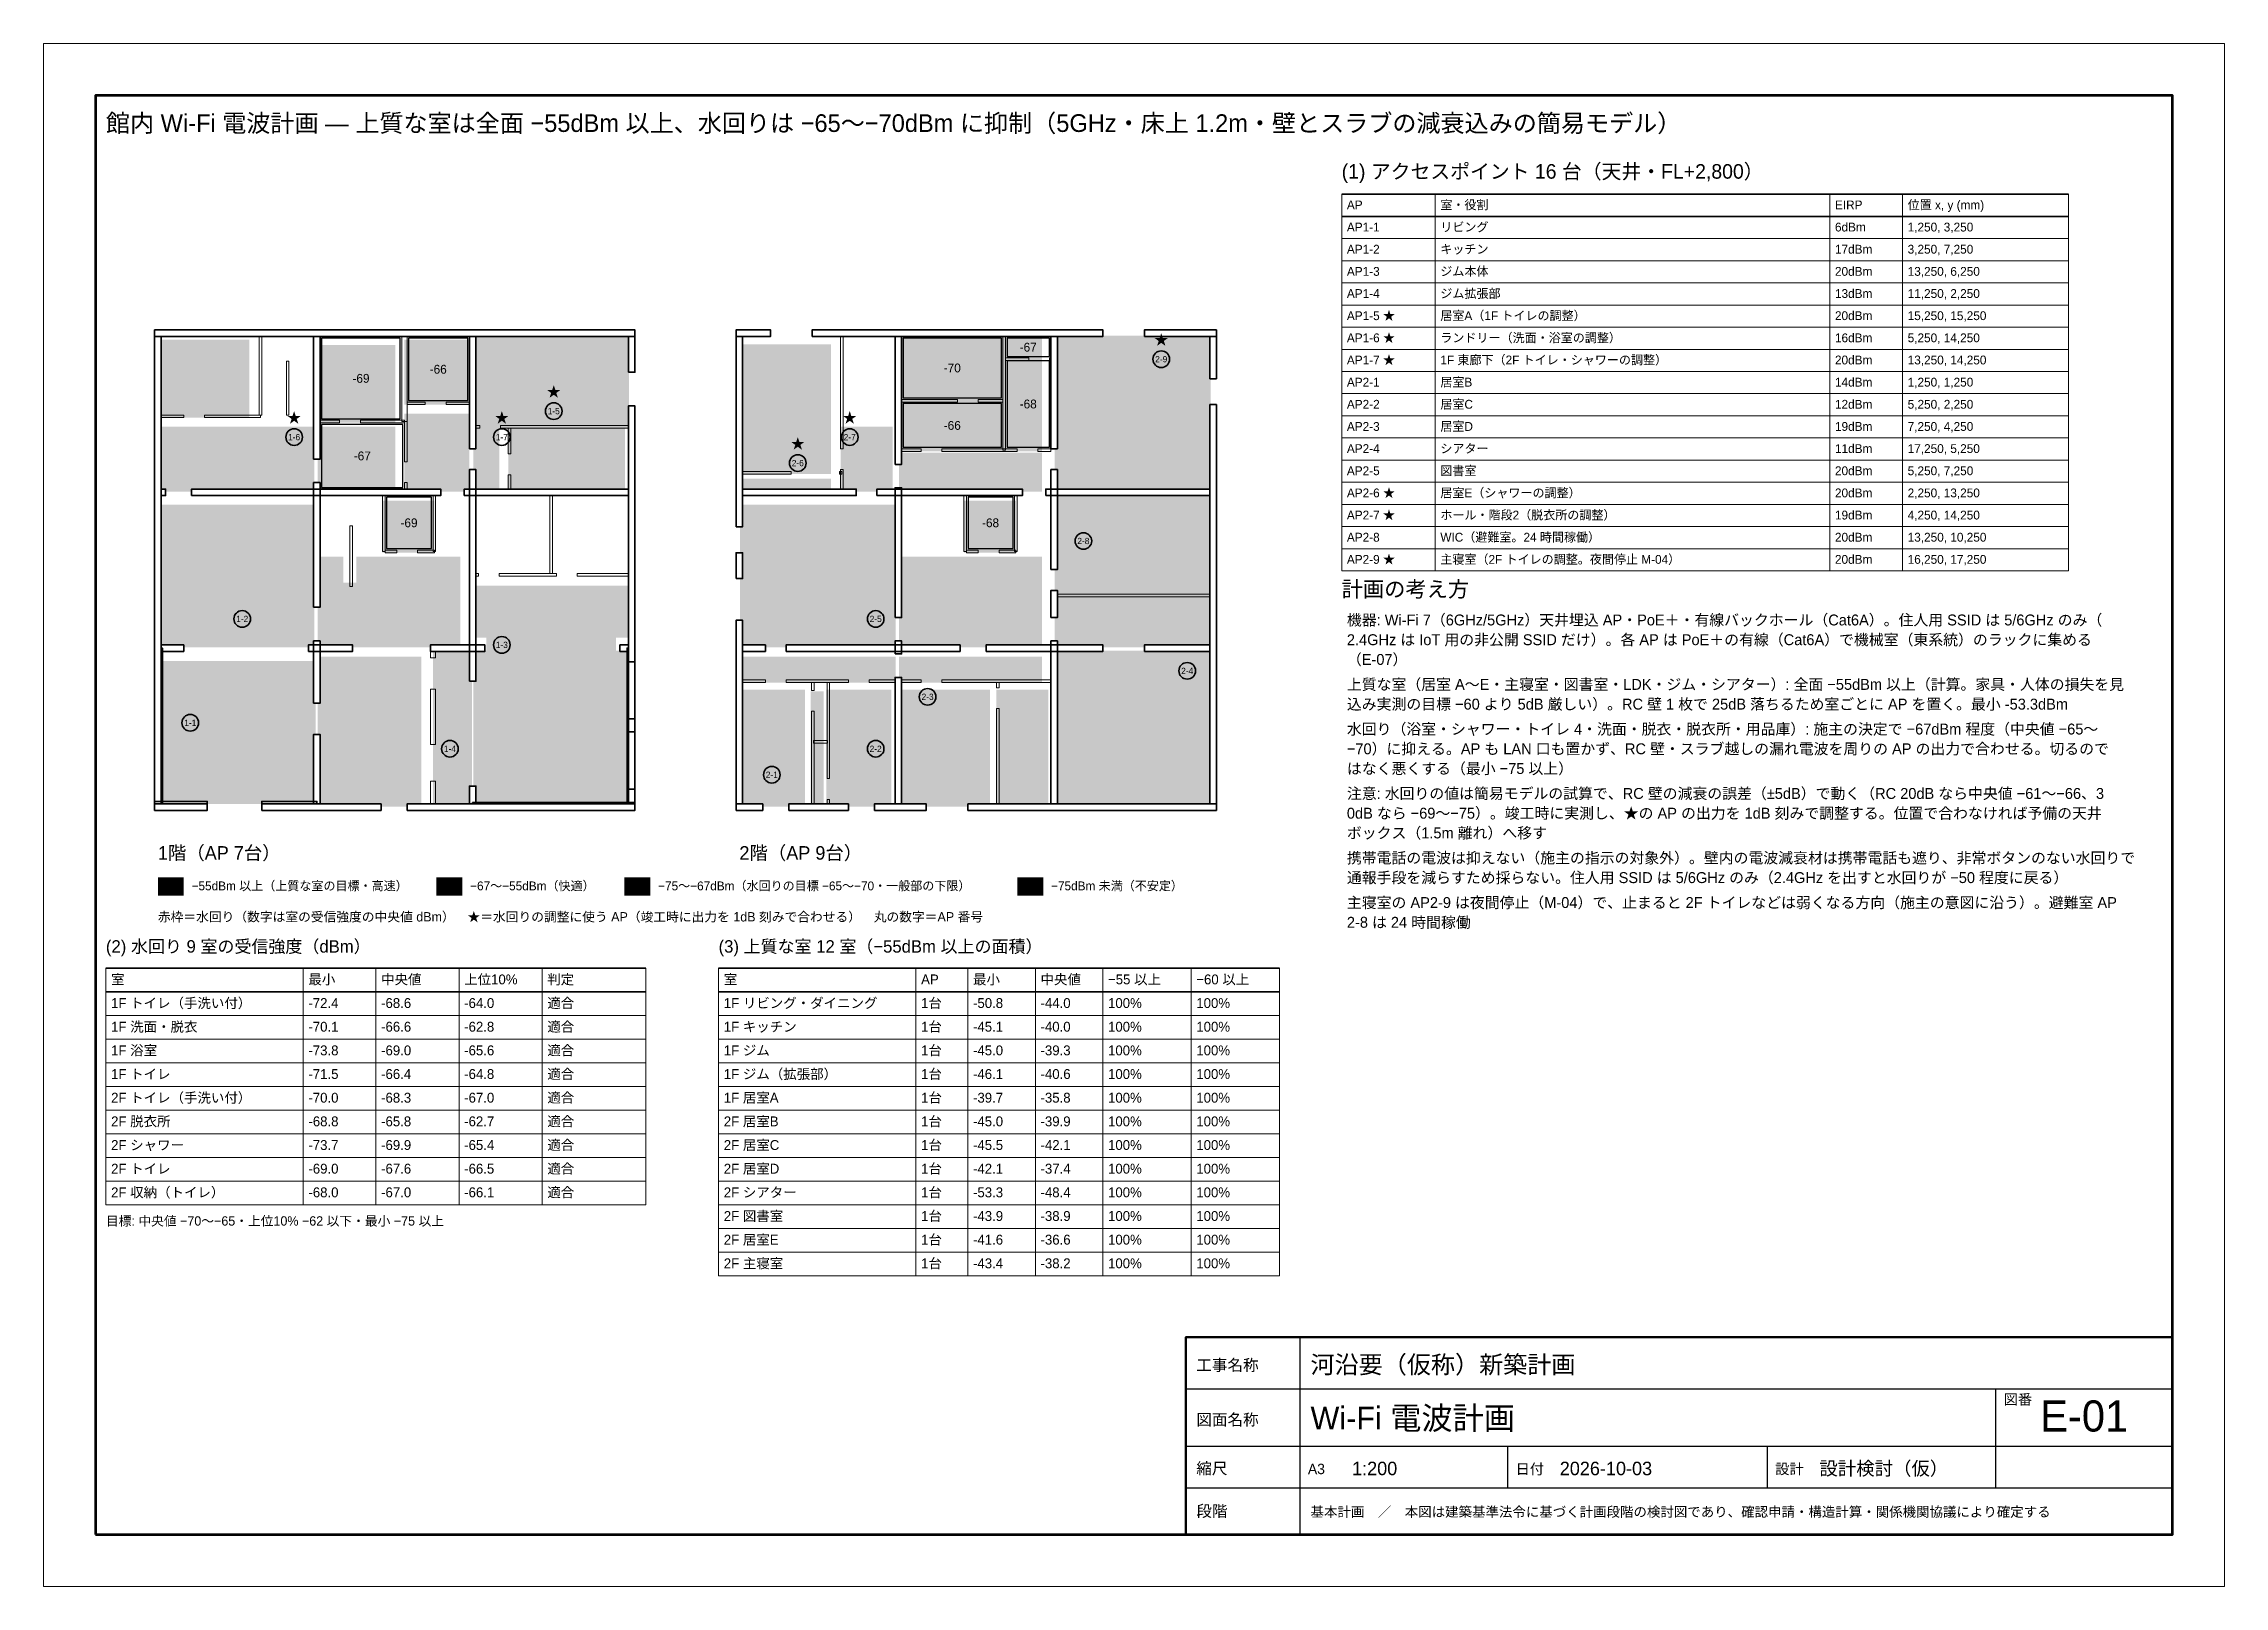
# Model space of a CAD drawing. Header units: millimetres. Extents: x 0 to 84000, y 0 to 59400.
import ezdxf
from ezdxf.enums import TextEntityAlignment as Align

# ---------------------------------------------------------------- set-up
doc = ezdxf.new("R2010")
doc.units = ezdxf.units.MM
doc.header["$LTSCALE"] = 100
for name, color, linetype, lineweight in [('A-ALT', 1, 'Continuous', 35), ('A-CUT', 7, 'Continuous', 50), ('A-CUT-HATCH', 8, 'Continuous', 9), ('A-CUT-LGS', 7, 'Continuous', 35), ('A-TEXT', 7, 'Continuous', 18), ('G-FRAME', 7, 'Continuous', 70), ('G-TABLE', 7, 'Continuous', 18), ('G-TITLE', 7, 'Continuous', 25)]:
    doc.layers.add(name, color=color, linetype=linetype, lineweight=lineweight)
doc.styles.add('JP', font='ipag.ttf')

msp = doc.modelspace()

# ---------------------------------------------------------------- hatches: boundary and pattern name
at = {"layer": 'A-CUT-HATCH'}
h = msp.add_hatch(color=3, dxfattribs=at)
h.dxf.hatch_style = 1
h.paths.add_polyline_path([(4975, 35625), (5475, 35625), (5975, 35625), (6475, 35625), (6975, 35625), (7475, 35625), (7975, 35625), (8475, 35625), (8975, 35625), (9475, 35625), (9975, 35625), (10400, 35625), (10400, 34000), (10475, 34000), (10475, 33625), (10475, 33125), (10475, 32800), (10400, 32800), (10400, 30225), (8400, 30225), (8400, 30125), (7975, 30125), (7475, 30125), (6975, 30125), (6475, 30125), (6300, 30125), (6300, 30225), (4575, 30225), (4575, 35625)])
h.paths.add_polyline_path([(4925, 41650), (5425, 41650), (5925, 41650), (6425, 41650), (6925, 41650), (7425, 41650), (7925, 41650), (8425, 41650), (8925, 41650), (9425, 41650), (9925, 41650), (10400, 41650), (10400, 37700), (10425, 37700), (10425, 37650), (10425, 37150), (10425, 36650), (10425, 36400), (10400, 36400), (10400, 36250), (10200, 36250), (10200, 36150), (9925, 36150), (9425, 36150), (8925, 36150), (8425, 36150), (7925, 36150), (7425, 36150), (6925, 36150), (6425, 36150), (5925, 36150), (5425, 36150), (5400, 36150), (5400, 36250), (4525, 36250), (4525, 41650)])
h.paths.add_polyline_path([(4925, 44650), (5425, 44650), (5925, 44650), (6425, 44650), (6925, 44650), (7425, 44650), (7925, 44650), (8425, 44650), (8925, 44650), (9425, 44650), (9925, 44650), (10400, 44650), (10400, 43400), (10425, 43400), (10425, 43150), (10425, 42650), (10425, 42500), (10400, 42500), (10400, 42250), (5700, 42250), (5700, 42150), (5425, 42150), (4925, 42150), (4700, 42150), (4700, 42250), (4525, 42250), (4525, 44650)])
h.paths.add_polyline_path([(4925, 48000), (5425, 48000), (5925, 48000), (6425, 48000), (6925, 48000), (7425, 48000), (7925, 48000), (7925, 47500), (7925, 47000), (7925, 46500), (7925, 46000), (7925, 45500), (7925, 45000), (7425, 45000), (6925, 45000), (6425, 45000), (5925, 45000), (5425, 45000), (4925, 45000), (4525, 45000), (4525, 48000)])
h.paths.add_polyline_path([(10550, 33300), (10550, 33800), (10550, 34000), (10650, 34000), (10650, 35800), (11050, 35800), (11550, 35800), (12050, 35800), (12550, 35800), (13050, 35800), (13550, 35800), (14050, 35800), (14550, 35800), (14550, 35300), (14550, 34800), (14550, 34300), (14550, 33800), (14550, 33300), (14550, 32800), (14550, 32400), (14550, 32300), (14550, 32025), (14550, 31900), (14550, 31525), (14550, 31025), (14550, 30525), (14550, 30125), (14000, 30125), (14000, 30025), (13550, 30025), (13050, 30025), (13000, 30025), (13000, 30125), (10650, 30125), (10650, 32800), (10550, 32800)])
h.paths.add_polyline_path([(10550, 37650), (11050, 37650), (11550, 37650), (12050, 37650), (12050, 38150), (12550, 38150), (13050, 38150), (13550, 38150), (14050, 38150), (14550, 38150), (15050, 38150), (15550, 38150), (15550, 38650), (16050, 38650), (16050, 38150), (16050, 37650), (16050, 37150), (16050, 36650), (16050, 36250), (14900, 36250), (14900, 36150), (14550, 36150), (14050, 36150), (13550, 36150), (13050, 36150), (12550, 36150), (12050, 36150), (11900, 36150), (11900, 36250), (10650, 36250), (10650, 36400), (10550, 36400), (10550, 36650), (10550, 37150)])
h.paths.add_polyline_path([(13550, 40300), (13550, 39800), (13050, 39800), (13050, 40300)])
h.paths.add_polyline_path([(10550, 42650), (10550, 43150), (11050, 43150), (11050, 42650), (11050, 42250), (10650, 42250), (10650, 42500), (10550, 42500)])
h.paths.add_polyline_path([(15000, 32525), (15000, 33025), (15000, 33525), (15000, 34025), (15000, 34525), (15000, 35025), (15000, 35525), (15000, 36000), (16400, 36000), (16400, 34850), (16500, 34850), (16500, 34525), (16500, 34025), (16500, 33525), (16500, 33025), (16500, 32525), (16500, 32025), (16500, 31525), (16500, 31025), (16500, 30815), (16400, 30815), (16400, 30125), (15000, 30125), (15000, 30525), (15000, 31025), (15000, 31525), (15000, 32025)])
h.paths.add_polyline_path([(14050, 40800), (14050, 40300), (13550, 40300), (13550, 40800)])
h.paths.add_polyline_path([(15400, 43150), (15900, 43150), (15900, 43650), (16400, 43650), (16400, 43150), (16400, 43000), (16400, 42650), (15900, 42650), (15900, 42150), (15400, 42150), (15300, 42150), (15300, 42250), (13900, 42250), (13900, 42650), (14400, 42650), (14900, 42650), (14900, 43150)])
h.paths.add_polyline_path([(16550, 31525), (16550, 32025), (16550, 32525), (16550, 33025), (16550, 33525), (16550, 34025), (16550, 34525), (16550, 34850), (16650, 34850), (16650, 36000), (17000, 36000), (17000, 36025), (17050, 36025), (17050, 36525), (16650, 36525), (16650, 38525), (17050, 38525), (17550, 38525), (18050, 38525), (18550, 38525), (19050, 38525), (19550, 38525), (20050, 38525), (20550, 38525), (21050, 38525), (21550, 38525), (22050, 38525), (22525, 38525), (22525, 36525), (22050, 36525), (22050, 36025), (22200, 36025), (22200, 36000), (22475, 36000), (22475, 35600), (22475, 33400), (22475, 32900), (22475, 30700), (22475, 30175), (16650, 30175), (16650, 30815), (16550, 30815), (16550, 31025)])
h.paths.add_polyline_path([(17050, 48100), (17550, 48100), (18050, 48100), (18550, 48100), (19050, 48100), (19550, 48100), (20050, 48100), (20550, 48100), (21050, 48100), (21550, 48100), (22050, 48100), (22525, 48100), (22525, 46750), (22550, 46750), (22550, 46600), (22550, 46100), (22550, 45600), (22550, 45450), (22525, 45450), (22525, 44600), (22400, 44600), (22400, 44150), (22400, 43650), (22400, 43150), (22400, 42650), (22400, 42250), (17900, 42250), (17900, 42650), (17900, 43150), (17900, 43650), (17900, 44150), (17900, 44600), (17550, 44600), (17550, 44150), (17550, 43650), (17550, 43150), (17550, 42650), (17550, 42250), (16650, 42250), (16650, 43000), (16550, 43000), (16550, 43150), (16550, 43650), (16550, 43800), (16650, 43800), (16650, 48100)])
h = msp.add_hatch(color=4, dxfattribs=at)
h.dxf.hatch_style = 1
h.paths.add_polyline_path([(11550, 39650), (11550, 39150), (11550, 38650), (12050, 38650), (12050, 39150), (12050, 39650), (12550, 39650), (13050, 39650), (13550, 39650), (14050, 39650), (14550, 39650), (15050, 39650), (15550, 39650), (16050, 39650), (16050, 39150), (16050, 38650), (15550, 38650), (15550, 38150), (15050, 38150), (14550, 38150), (14050, 38150), (13550, 38150), (13050, 38150), (12550, 38150), (12050, 38150), (12050, 37650), (11550, 37650), (11050, 37650), (10550, 37650), (10550, 37700), (10650, 37700), (10650, 39650), (11050, 39650)])
h.paths.add_polyline_path([(10550, 43150), (10550, 43400), (10650, 43400), (10650, 44650), (11050, 44650), (11550, 44650), (12050, 44650), (12550, 44650), (12550, 44150), (12550, 43650), (12550, 43150), (12550, 42650), (12050, 42650), (12050, 42250), (11550, 42250), (11550, 42650), (11050, 42650), (11050, 43150)])
h.paths.add_polyline_path([(11050, 47300), (11050, 46800), (11550, 46800), (11550, 46300), (12050, 46300), (12050, 45800), (11550, 45800), (11550, 45300), (11050, 45300), (11050, 44800), (10650, 44800), (10650, 47300)])
h.paths.add_polyline_path([(14050, 40300), (14550, 40300), (14550, 40800), (15050, 40800), (15050, 40300), (15050, 39800), (14550, 39800), (14050, 39800), (13550, 39800), (13550, 40300)])
h.paths.add_polyline_path([(13900, 44150), (13900, 44650), (13900, 45150), (14400, 45150), (14900, 45150), (15400, 45150), (15900, 45150), (16400, 45150), (16400, 44650), (16400, 44150), (16400, 43800), (16400, 43650), (15900, 43650), (15900, 43150), (15400, 43150), (14900, 43150), (14400, 43150), (14400, 42650), (13900, 42650), (13900, 43150), (13900, 43650)])
h.paths.add_polyline_path([(14900, 47000), (14900, 47500), (14900, 48000), (15400, 48000), (15900, 48000), (16400, 48000), (16400, 47500), (16400, 47000), (16400, 46500), (16400, 46000), (16400, 45500), (15900, 45500), (15400, 45500), (14900, 45500), (14900, 46000), (14400, 46000), (14400, 46500), (14900, 46500)])
h.paths.add_polyline_path([(16400, 42650), (16400, 42250), (16200, 42250), (16200, 42150), (15900, 42150), (15900, 42650)])
h = msp.add_hatch(color=2, dxfattribs=at)
h.dxf.hatch_style = 1
h.paths.add_polyline_path([(11050, 42650), (11550, 42650), (11550, 42250), (11050, 42250)])
h.paths.add_polyline_path([(12550, 42650), (12550, 43150), (12550, 43650), (12550, 44150), (12550, 44650), (13050, 44650), (13550, 44650), (13550, 44150), (13550, 43650), (13550, 43150), (13550, 42650), (13550, 42250), (12050, 42250), (12050, 42650)])
h.paths.add_polyline_path([(12050, 44800), (11550, 44800), (11050, 44800), (11050, 45300), (11550, 45300), (11550, 45800), (12050, 45800), (12050, 46300), (11550, 46300), (11550, 46800), (11050, 46800), (11050, 47300), (10650, 47300), (10650, 47800), (11050, 47800), (11550, 47800), (12050, 47800), (12550, 47800), (13050, 47800), (13550, 47800), (13550, 47300), (13550, 46800), (13550, 46300), (13550, 45800), (13550, 45300), (13550, 44800), (13050, 44800), (12550, 44800)])
h.paths.add_polyline_path([(13050, 41300), (13050, 41800), (13550, 41800), (14050, 41800), (14550, 41800), (15050, 41800), (15050, 41300), (15050, 40800), (14550, 40800), (14550, 40300), (14050, 40300), (14050, 40800), (13550, 40800), (13550, 40300), (13050, 40300), (13050, 40800)])
h.paths.add_polyline_path([(14900, 43150), (14900, 42650), (14400, 42650), (14400, 43150)])
h.paths.add_polyline_path([(13900, 47000), (13900, 47500), (13900, 48000), (14400, 48000), (14900, 48000), (14900, 47500), (14900, 47000), (14900, 46500), (14400, 46500), (14400, 46000), (14900, 46000), (14900, 45500), (14400, 45500), (13900, 45500), (13900, 46000), (13900, 46500)])
h = msp.add_hatch(color=3, dxfattribs=at)
h.dxf.hatch_style = 1
h.paths.add_polyline_path([(27325, 34525), (27825, 34525), (28325, 34525), (28825, 34525), (29325, 34525), (29325, 34025), (29325, 33525), (29325, 33025), (29325, 32525), (29325, 32025), (29325, 31525), (29325, 31025), (29325, 30525), (29325, 30125), (28700, 30125), (28700, 30025), (28325, 30025), (27825, 30025), (27700, 30025), (27700, 30125), (26925, 30125), (26925, 34525)])
h.paths.add_polyline_path([(29825, 35800), (30325, 35800), (30825, 35800), (31325, 35800), (31825, 35800), (32325, 35800), (32825, 35800), (32825, 35300), (32825, 35000), (32800, 35000), (32800, 34800), (32325, 34800), (31825, 34800), (31325, 34800), (30825, 34800), (30325, 34800), (29825, 34800), (29325, 34800), (28825, 34800), (28325, 34800), (27825, 34800), (27325, 34800), (26925, 34800), (26925, 35800), (27325, 35800), (27825, 35800), (28325, 35800), (28825, 35800), (29325, 35800)])
h.paths.add_polyline_path([(26825, 38650), (26825, 38800), (26925, 38800), (26925, 39800), (26825, 39800), (26825, 40150), (26825, 40650), (26825, 40800), (26925, 40800), (26925, 41650), (27325, 41650), (27825, 41650), (28325, 41650), (28825, 41650), (29325, 41650), (29825, 41650), (30325, 41650), (30825, 41650), (31325, 41650), (31825, 41650), (32325, 41650), (32800, 41650), (32800, 37300), (32825, 37300), (32825, 37150), (32825, 36650), (32825, 36400), (32800, 36400), (32800, 36250), (28600, 36250), (28600, 36150), (28325, 36150), (27825, 36150), (27800, 36150), (27800, 36250), (26925, 36250), (26925, 37200), (26825, 37200), (26825, 37650), (26825, 38150)])
h.paths.add_polyline_path([(27325, 42650), (27825, 42650), (28325, 42650), (28825, 42650), (29325, 42650), (29825, 42650), (30325, 42650), (30325, 42250), (26925, 42250), (26925, 42650)])
h.paths.add_polyline_path([(27325, 47825), (27825, 47825), (28325, 47825), (28825, 47825), (29325, 47825), (29825, 47825), (30325, 47825), (30325, 47325), (30325, 46825), (30325, 46325), (30325, 45825), (30325, 45325), (30325, 44825), (30325, 44325), (30325, 43825), (30325, 43325), (30325, 42825), (29825, 42825), (29325, 42825), (28825, 42825), (28325, 42825), (27825, 42825), (27325, 42825), (26925, 42825), (26925, 47825)])
h.paths.add_polyline_path([(29550, 31025), (29550, 31525), (29550, 32025), (29550, 32463), (29550, 32525), (29550, 32963), (29550, 33463), (29550, 33963), (29550, 34463), (30050, 34463), (30050, 33963), (30050, 33463), (30050, 32963), (30050, 32525), (30050, 32463), (30050, 32025), (30050, 31525), (30050, 31025), (30050, 30525), (30050, 30125), (29550, 30125), (29550, 30525)])
h.paths.add_polyline_path([(30150, 32525), (30150, 33025), (30150, 33525), (30150, 34025), (30150, 34525), (30650, 34525), (31150, 34525), (31650, 34525), (32150, 34525), (32650, 34525), (32650, 34025), (32650, 33525), (32650, 33025), (32650, 32525), (32650, 32025), (32650, 31525), (32650, 31025), (32650, 30525), (32650, 30125), (32000, 30125), (32000, 30025), (31650, 30025), (31150, 30025), (31000, 30025), (31000, 30125), (30150, 30125), (30150, 30525), (30150, 31025), (30150, 31525), (30150, 32025)])
h.paths.add_polyline_path([(31200, 44650), (31700, 44650), (32200, 44650), (32700, 44650), (32700, 44150), (32700, 43650), (32700, 43150), (32700, 42650), (32700, 42250), (32100, 42250), (32100, 42150), (31700, 42150), (31300, 42150), (31300, 42250), (30700, 42250), (30700, 42650), (30700, 43150), (30700, 43650), (30700, 44150), (30700, 44650)])
h.paths.add_polyline_path([(33450, 34525), (33950, 34525), (34450, 34525), (34950, 34525), (35450, 34525), (35950, 34525), (36450, 34525), (36450, 34025), (36450, 33525), (36450, 33025), (36450, 32525), (36450, 32025), (36450, 31525), (36450, 31025), (36450, 30525), (36450, 30125), (35600, 30125), (35600, 30025), (35450, 30025), (34950, 30025), (34450, 30025), (34000, 30025), (34000, 30125), (33050, 30125), (33050, 34525)])
h.paths.add_polyline_path([(34950, 35800), (35450, 35800), (35950, 35800), (36450, 35800), (36950, 35800), (37450, 35800), (37950, 35800), (38450, 35800), (38450, 35300), (38450, 34800), (37950, 34800), (37450, 34800), (36950, 34800), (36450, 34800), (35950, 34800), (35450, 34800), (34950, 34800), (34450, 34800), (33950, 34800), (33450, 34800), (33050, 34800), (33050, 35000), (32950, 35000), (32950, 35300), (32950, 35800), (33450, 35800), (33950, 35800), (34450, 35800)])
h.paths.add_polyline_path([(34950, 37150), (34950, 37650), (35450, 37650), (35950, 37650), (36450, 37650), (36450, 38150), (36950, 38150), (36950, 38650), (37450, 38650), (37450, 38150), (37950, 38150), (37950, 38650), (38450, 38650), (38450, 38150), (38450, 37650), (38450, 37150), (38450, 36650), (38450, 36250), (36300, 36250), (36300, 36150), (35950, 36150), (35450, 36150), (35300, 36150), (35300, 36250), (33050, 36250), (33050, 36400), (32950, 36400), (32950, 36650), (32950, 37150), (33450, 37150), (33950, 37150), (34450, 37150)])
h.paths.add_polyline_path([(33450, 43150), (33950, 43150), (34450, 43150), (34950, 43150), (35450, 43150), (35950, 43150), (36450, 43150), (36950, 43150), (37450, 43150), (37950, 43150), (38450, 43150), (38450, 42650), (38450, 42150), (37950, 42150), (37700, 42150), (37700, 42250), (33050, 42250), (33050, 42300), (32950, 42300), (32950, 42650), (32950, 43150)])
h.paths.add_polyline_path([(36700, 33025), (36700, 33525), (36700, 34025), (36700, 34525), (37200, 34525), (37700, 34525), (38200, 34525), (38700, 34525), (38700, 34025), (38700, 33525), (38700, 33025), (38700, 32525), (38700, 32025), (38700, 31525), (38700, 31025), (38700, 30525), (38700, 30125), (36700, 30125), (36700, 30525), (36700, 31025), (36700, 31525), (36700, 32025), (36700, 32525)])
h.paths.add_polyline_path([(40950, 36025), (41450, 36025), (41950, 36025), (42400, 36025), (42400, 36000), (44925, 36000), (44925, 30125), (39050, 30125), (39050, 36000), (40800, 36000), (40800, 36025)])
h.paths.add_polyline_path([(38950, 37150), (38950, 37300), (39050, 37300), (39050, 38350), (38950, 38350), (38950, 38600), (38950, 39100), (38950, 39150), (39050, 39150), (39050, 42000), (44925, 42000), (44925, 36250), (42400, 36250), (42400, 36150), (41950, 36150), (41450, 36150), (40950, 36150), (40800, 36150), (40800, 36250), (39050, 36250), (39050, 36400), (38950, 36400), (38950, 36650)])
h.paths.add_polyline_path([(37450, 39150), (37950, 39150), (37950, 38650), (37450, 38650)])
h.paths.add_polyline_path([(38450, 39650), (38450, 39150), (37950, 39150), (37950, 39650)])
h.paths.add_polyline_path([(40950, 48150), (41450, 48150), (41950, 48150), (42400, 48150), (42400, 48125), (44925, 48125), (44925, 46500), (44950, 46500), (44950, 46150), (44950, 45650), (44950, 45500), (44925, 45500), (44925, 42250), (39050, 42250), (39050, 43000), (38950, 43000), (38950, 43150), (38950, 43650), (38950, 43800), (39050, 43800), (39050, 48125), (40800, 48125), (40800, 48150)])
h = msp.add_hatch(color=4, dxfattribs=at)
h.dxf.hatch_style = 1
h.paths.add_polyline_path([(33450, 39650), (33950, 39650), (34450, 39650), (34950, 39650), (35450, 39650), (35950, 39650), (36450, 39650), (36950, 39650), (37450, 39650), (37950, 39650), (37950, 39150), (37450, 39150), (37450, 38650), (36950, 38650), (36950, 38150), (36450, 38150), (36450, 37650), (35950, 37650), (35450, 37650), (34950, 37650), (34950, 37150), (34450, 37150), (33950, 37150), (33450, 37150), (32950, 37150), (32950, 37300), (33050, 37300), (33050, 39650)])
h.paths.add_polyline_path([(32950, 43150), (32950, 43200), (33050, 43200), (33050, 43650), (33450, 43650), (33950, 43650), (33950, 43150), (33450, 43150)])
h.paths.add_polyline_path([(33450, 48100), (33950, 48100), (33950, 47600), (34450, 47600), (34450, 47100), (34450, 46600), (33950, 46600), (33950, 46100), (33450, 46100), (33450, 45700), (33950, 45700), (34450, 45700), (34950, 45700), (35450, 45700), (35450, 45200), (35450, 44700), (35450, 44200), (35450, 43700), (34950, 43700), (34450, 43700), (33950, 43700), (33450, 43700), (33050, 43700), (33050, 48100)])
h.paths.add_polyline_path([(37950, 38150), (37450, 38150), (37450, 38650), (37950, 38650)])
h.paths.add_polyline_path([(38450, 39150), (38450, 38650), (37950, 38650), (37950, 39150)])
h.paths.add_polyline_path([(37450, 40800), (37450, 40300), (37450, 39800), (36950, 39800), (36950, 40300), (36950, 40800), (36950, 41300), (37450, 41300)])
h.paths.add_polyline_path([(37450, 43150), (36950, 43150), (36450, 43150), (36450, 43650), (36950, 43650), (37450, 43650)])
h.paths.add_polyline_path([(37950, 47700), (37950, 48125), (38450, 48125), (38450, 47700), (38450, 47200), (38450, 46700), (38450, 46200), (38450, 45700), (38450, 45200), (37950, 45200), (37950, 45700), (37950, 46200), (37950, 46700), (37950, 47200)])
h = msp.add_hatch(color=2, dxfattribs=at)
h.dxf.hatch_style = 1
h.paths.add_polyline_path([(35450, 41800), (35950, 41800), (36450, 41800), (36950, 41800), (37450, 41800), (37450, 41300), (36950, 41300), (36950, 40800), (36950, 40300), (36950, 39800), (36450, 39800), (35950, 39800), (35450, 39800), (35450, 40300), (35450, 40800), (35450, 41300)])
h.paths.add_polyline_path([(33950, 43650), (34450, 43650), (34950, 43650), (35450, 43650), (35950, 43650), (36450, 43650), (36450, 43150), (35950, 43150), (35450, 43150), (34950, 43150), (34450, 43150), (33950, 43150)])
h.paths.add_polyline_path([(35450, 44700), (35450, 45200), (35450, 45600), (34950, 45600), (34450, 45600), (33950, 45600), (33450, 45600), (33450, 46100), (33950, 46100), (33950, 46600), (34450, 46600), (34450, 47100), (34450, 47600), (33950, 47600), (33950, 48100), (34450, 48100), (34950, 48100), (35450, 48100), (35950, 48100), (36450, 48100), (36950, 48100), (36950, 48125), (37950, 48125), (37950, 47700), (37950, 47200), (37950, 46700), (37950, 46200), (37950, 45700), (37950, 45200), (38450, 45200), (38450, 44700), (38450, 44200), (38450, 43700), (37950, 43700), (37450, 43700), (36950, 43700), (36450, 43700), (35950, 43700), (35450, 43700), (35450, 44200)])
h.paths.add_polyline_path([(38450, 43150), (37950, 43150), (37450, 43150), (37450, 43650), (37950, 43650), (38450, 43650)])
h = msp.add_hatch(color=3, dxfattribs=at)
h.dxf.hatch_style = 1
h.paths.add_polyline_path([(5400, 26600), (5400, 27300), (4400, 27300), (4400, 26600)])
h = msp.add_hatch(color=4, dxfattribs=at)
h.dxf.hatch_style = 1
h.paths.add_polyline_path([(16129, 26600), (16129, 27300), (15129, 27300), (15129, 26600)])
h = msp.add_hatch(color=2, dxfattribs=at)
h.dxf.hatch_style = 1
h.paths.add_polyline_path([(23370, 26600), (23370, 27300), (22370, 27300), (22370, 26600)])
h = msp.add_hatch(color=1, dxfattribs=at)
h.dxf.hatch_style = 1
h.paths.add_polyline_path([(38506, 26600), (38506, 27300), (37506, 27300), (37506, 26600)])

# ---------------------------------------------------------------- linework, layer by layer
at = {"layer": 'A-ALT', "lineweight": 25}
for points in [[(10710, 44960), (13740, 44960), (13740, 48065), (10710, 48065)], [(14060, 45660), (16340, 45660), (16340, 48065), (14060, 48065)], [(33110, 45760), (36890, 45760), (36890, 48065), (33110, 48065)], [(37110, 47360), (38740, 47360), (38740, 48065), (37110, 48065)], [(37110, 43860), (38740, 43860), (38740, 47190), (37110, 47190)], [(33110, 43860), (36890, 43860), (36890, 45540), (33110, 45540)], [(10710, 42310), (13840, 42310), (13840, 44740), (10710, 44740)], [(13210, 39960), (14940, 39960), (14940, 41940), (13210, 41940)], [(35610, 39960), (37340, 39960), (37340, 41940), (35610, 41940)]]:
    msp.add_lwpolyline(points, close=True, dxfattribs=at)
at = {"layer": 'A-CUT', "lineweight": 35}
for points in [[(4275, 48125), (22775, 48125), (22775, 48375), (4275, 48375)], [(4275, 30125), (4525, 30125), (4525, 48125), (4275, 48125)], [(10400, 43400), (10650, 43400), (10650, 48125), (10400, 48125)], [(16400, 43800), (16650, 43800), (16650, 48125), (16400, 48125)], [(22525, 46750), (22775, 46750), (22775, 48125), (22525, 48125)], [(26675, 48125), (28000, 48125), (28000, 48375), (26675, 48375)], [(26675, 40800), (26925, 40800), (26925, 48125), (26675, 48125)], [(29600, 48125), (40800, 48125), (40800, 48375), (29600, 48375)], [(32800, 43200), (33050, 43200), (33050, 48125), (32800, 48125)], [(38800, 43800), (39050, 43800), (39050, 48125), (38800, 48125)], [(42400, 48125), (45175, 48125), (45175, 48375), (42400, 48375)], [(44925, 46500), (45175, 46500), (45175, 48125), (44925, 48125)], [(22525, 35600), (22775, 35600), (22775, 45450), (22525, 45450)], [(44925, 30125), (45175, 30125), (45175, 45500), (44925, 45500)], [(16400, 34850), (16650, 34850), (16650, 43000), (16400, 43000)], [(38800, 39150), (39050, 39150), (39050, 43000), (38800, 43000)], [(4525, 42000), (4700, 42000), (4700, 42250), (4525, 42250)], [(5700, 42000), (15300, 42000), (15300, 42250), (5700, 42250)], [(10400, 37700), (10650, 37700), (10650, 42500), (10400, 42500)], [(16200, 42000), (22525, 42000), (22525, 42250), (16200, 42250)], [(26925, 42000), (31300, 42000), (31300, 42250), (26925, 42250)], [(32100, 42000), (37700, 42000), (37700, 42250), (32100, 42250)], [(32800, 37300), (33050, 37300), (33050, 42300), (32800, 42300)], [(38600, 42000), (44925, 42000), (44925, 42250), (38600, 42250)], [(26675, 38800), (26925, 38800), (26925, 39800), (26675, 39800)], [(38800, 37300), (39050, 37300), (39050, 38350), (38800, 38350)], [(26675, 30125), (26925, 30125), (26925, 37200), (26675, 37200)], [(4525, 36000), (5400, 36000), (5400, 36250), (4525, 36250)], [(4525, 30125), (4575, 30125), (4575, 36125), (4525, 36125)], [(10200, 36000), (11900, 36000), (11900, 36250), (10200, 36250)], [(10400, 34000), (10650, 34000), (10650, 36400), (10400, 36400)], [(14900, 36000), (17000, 36000), (17000, 36250), (14900, 36250)], [(22200, 36000), (22525, 36000), (22525, 36250), (22200, 36250)], [(22475, 35600), (22525, 35600), (22525, 36125), (22475, 36125)], [(26925, 36000), (27800, 36000), (27800, 36250), (26925, 36250)], [(28600, 36000), (35300, 36000), (35300, 36250), (28600, 36250)], [(32800, 35900), (33050, 35900), (33050, 36400), (32800, 36400)], [(36300, 36000), (40800, 36000), (40800, 36250), (36300, 36250)], [(38800, 30125), (39050, 30125), (39050, 36400), (38800, 36400)], [(42400, 36000), (44925, 36000), (44925, 36250), (42400, 36250)], [(22475, 33400), (22525, 33400), (22525, 35600), (22475, 35600)], [(22525, 33400), (22775, 33400), (22775, 35600), (22525, 35600)], [(32800, 30125), (33050, 30125), (33050, 35000), (32800, 35000)], [(10400, 30125), (10650, 30125), (10650, 32800), (10400, 32800)], [(22475, 32900), (22525, 32900), (22525, 33400), (22475, 33400)], [(22475, 30700), (22525, 30700), (22525, 32900), (22475, 32900)], [(22525, 32900), (22775, 32900), (22775, 33400), (22525, 33400)], [(22525, 30700), (22775, 30700), (22775, 32900), (22525, 32900)], [(16400, 30125), (16650, 30125), (16650, 30815), (16400, 30815)], [(22475, 30125), (22525, 30125), (22525, 30700), (22475, 30700)], [(22525, 30125), (22775, 30125), (22775, 30700), (22525, 30700)], [(4275, 30125), (6300, 30125), (6300, 30225), (4275, 30225)], [(4275, 29875), (6300, 29875), (6300, 30125), (4275, 30125)], [(8400, 30125), (10525, 30125), (10525, 30225), (8400, 30225)], [(8400, 29875), (13000, 29875), (13000, 30125), (8400, 30125)], [(14000, 29875), (22775, 29875), (22775, 30125), (14000, 30125)], [(16525, 30125), (22775, 30125), (22775, 30175), (16525, 30175)], [(26675, 29875), (27700, 29875), (27700, 30125), (26675, 30125)], [(28700, 29875), (31000, 29875), (31000, 30125), (28700, 30125)], [(32000, 29875), (34000, 29875), (34000, 30125), (32000, 30125)], [(35600, 29875), (45175, 29875), (45175, 30125), (35600, 30125)]]:
    msp.add_lwpolyline(points, close=True, dxfattribs=at)
for centre in [(43050, 47250), (19650, 45250), (9650, 44250), (17650, 44250), (31050, 44250), (29050, 43250), (40050, 40250), (7650, 37250), (32050, 37250), (17650, 36250), (44050, 35250), (34050, 34250), (5650, 33250), (15650, 32250), (32050, 32250), (28050, 31250)]:
    msp.add_circle(centre, 320, dxfattribs=at)
at = {"layer": 'A-CUT-LGS', "lineweight": 18}
for points in [[(8300, 45100), (8400, 45100), (8400, 48125), (8300, 48125)], [(13800, 44850), (14000, 44850), (14000, 48125), (13800, 48125)], [(30700, 43800), (30800, 43800), (30800, 48125), (30700, 48125)], [(36950, 43750), (37050, 43750), (37050, 48125), (36950, 48125)], [(9350, 45100), (9450, 45100), (9450, 47170), (9350, 47170)], [(37050, 47200), (37950, 47200), (37950, 47300), (37050, 47300)], [(38750, 47200), (38800, 47200), (38800, 47300), (38750, 47300)], [(14000, 45500), (14700, 45500), (14700, 45600), (14000, 45600)], [(15500, 45500), (16400, 45500), (16400, 45600), (15500, 45600)], [(33050, 45600), (35200, 45600), (35200, 45700), (33050, 45700)], [(36000, 45600), (36950, 45600), (36950, 45700), (36000, 45700)], [(4525, 45000), (5400, 45000), (5400, 45100), (4525, 45100)], [(6200, 45000), (8350, 45000), (8350, 45100), (6200, 45100)], [(10650, 44800), (11400, 44800), (11400, 44900), (10650, 44900)], [(12200, 44800), (13900, 44800), (13900, 44900), (12200, 44900)], [(13900, 43300), (14000, 43300), (14000, 44850), (13900, 44850)], [(16650, 44600), (16800, 44600), (16800, 44700), (16650, 44700)], [(17600, 44600), (22525, 44600), (22525, 44700), (17600, 44700)], [(17900, 43600), (18000, 43600), (18000, 44600), (17900, 44600)], [(33050, 43700), (33800, 43700), (33800, 43800), (33050, 43800)], [(34600, 43700), (37500, 43700), (37500, 43800), (34600, 43800)], [(38300, 43700), (38800, 43700), (38800, 43800), (38300, 43800)], [(26925, 42825), (28800, 42825), (28800, 42925), (26925, 42925)], [(30650, 42825), (30750, 42825), (30750, 42925), (30650, 42925)], [(30700, 42250), (30800, 42250), (30800, 43000), (30700, 43000)], [(13050, 39850), (13150, 39850), (13150, 42000), (13050, 42000)], [(13900, 42250), (14000, 42250), (14000, 42500), (13900, 42500)], [(15000, 39850), (15100, 39850), (15100, 42000), (15000, 42000)], [(17900, 42250), (18000, 42250), (18000, 42800), (17900, 42800)], [(19500, 39000), (19600, 39000), (19600, 42000), (19500, 42000)], [(35450, 39850), (35550, 39850), (35550, 42000), (35450, 42000)], [(37400, 39850), (37500, 39850), (37500, 42000), (37400, 42000)], [(11800, 38500), (11900, 38500), (11900, 40840), (11800, 40840)], [(13150, 39800), (13600, 39800), (13600, 39900), (13150, 39900)], [(14400, 39800), (15050, 39800), (15050, 39900), (14400, 39900)], [(35550, 39800), (36000, 39800), (36000, 39900), (35550, 39900)], [(36800, 39800), (37450, 39800), (37450, 39900), (36800, 39900)], [(16650, 38900), (16750, 38900), (16750, 39000), (16650, 39000)], [(17550, 38900), (19750, 38900), (19750, 39000), (17550, 39000)], [(20550, 38900), (22525, 38900), (22525, 39000), (20550, 39000)], [(39050, 38100), (44925, 38100), (44925, 38200), (39050, 38200)], [(14900, 35750), (15100, 35750), (15100, 36000), (14900, 36000)], [(14900, 32415), (15100, 32415), (15100, 34550), (14900, 34550)], [(26925, 34800), (27800, 34800), (27800, 34900), (26925, 34900)], [(28600, 34800), (31000, 34800), (31000, 34900), (28600, 34900)], [(29575, 34500), (29675, 34500), (29675, 34800), (29575, 34800)], [(30175, 31100), (30275, 31100), (30275, 34800), (30175, 34800)], [(31800, 34800), (32800, 34800), (32800, 34900), (31800, 34900)], [(33050, 34800), (33800, 34800), (33800, 34900), (33050, 34900)], [(34600, 34800), (38800, 34800), (38800, 34900), (34600, 34900)], [(36700, 34600), (36800, 34600), (36800, 34800), (36700, 34800)], [(29575, 30125), (29675, 30125), (29675, 33700), (29575, 33700)], [(36700, 30125), (36800, 30125), (36800, 33800), (36700, 33800)], [(29650, 32463), (30200, 32463), (30200, 32563), (29650, 32563)], [(14900, 30125), (15100, 30125), (15100, 31000), (14900, 31000)], [(30175, 30125), (30275, 30125), (30275, 30300), (30175, 30300)]]:
    msp.add_lwpolyline(points, close=True, dxfattribs=at)
at = {"layer": 'G-FRAME', "lineweight": 0}
msp.add_lwpolyline([(0, 0), (84000, 0), (84000, 59400), (0, 59400)], close=True, dxfattribs=at)
at = {"layer": 'G-FRAME'}
msp.add_lwpolyline([(2000, 2000), (82000, 2000), (82000, 57400), (2000, 57400)], close=True, dxfattribs=at)
at = {"layer": 'G-TABLE', "lineweight": 35}
for points in [[(50000, 53600), (78000, 53600)], [(50000, 52747), (78000, 52747)], [(2400, 23800), (23200, 23800)], [(26000, 23800), (47600, 23800)], [(2400, 22889), (23200, 22889)], [(26000, 22889), (47600, 22889)]]:
    msp.add_lwpolyline(points, dxfattribs=at)
at = {"layer": 'G-TABLE'}
for points in [[(50000, 53600), (50000, 39099)], [(53600, 53600), (53600, 39099)], [(68800, 53600), (68800, 39099)], [(71600, 53600), (71600, 39099)], [(78000, 53600), (78000, 39099)], [(2400, 23800), (2400, 14690)], [(10000, 23800), (10000, 14690)], [(12800, 23800), (12800, 14690)], [(16000, 23800), (16000, 14690)], [(19200, 23800), (19200, 14690)], [(23200, 23800), (23200, 14690)], [(26000, 23800), (26000, 11957)], [(33600, 23800), (33600, 11957)], [(35600, 23800), (35600, 11957)], [(38200, 23800), (38200, 11957)], [(40800, 23800), (40800, 11957)], [(44200, 23800), (44200, 11957)], [(47600, 23800), (47600, 11957)]]:
    msp.add_lwpolyline(points, dxfattribs=at)
at = {"layer": 'G-TABLE', "lineweight": 18}
for points in [[(50000, 51894), (78000, 51894)], [(50000, 51041), (78000, 51041)], [(50000, 50188), (78000, 50188)], [(50000, 49335), (78000, 49335)], [(50000, 48482), (78000, 48482)], [(50000, 47629), (78000, 47629)], [(50000, 46776), (78000, 46776)], [(50000, 45923), (78000, 45923)], [(50000, 45070), (78000, 45070)], [(50000, 44217), (78000, 44217)], [(50000, 43364), (78000, 43364)], [(50000, 42511), (78000, 42511)], [(50000, 41658), (78000, 41658)], [(50000, 40805), (78000, 40805)], [(50000, 39952), (78000, 39952)], [(50000, 39099), (78000, 39099)], [(2400, 21978), (23200, 21978)], [(26000, 21978), (47600, 21978)], [(2400, 21067), (23200, 21067)], [(26000, 21067), (47600, 21067)], [(2400, 20156), (23200, 20156)], [(26000, 20156), (47600, 20156)], [(2400, 19245), (23200, 19245)], [(26000, 19245), (47600, 19245)], [(2400, 18334), (23200, 18334)], [(26000, 18334), (47600, 18334)], [(2400, 17423), (23200, 17423)], [(26000, 17423), (47600, 17423)], [(2400, 16512), (23200, 16512)], [(26000, 16512), (47600, 16512)], [(2400, 15601), (23200, 15601)], [(26000, 15601), (47600, 15601)], [(2400, 14690), (23200, 14690)], [(26000, 14690), (47600, 14690)], [(26000, 13779), (47600, 13779)], [(26000, 12868), (47600, 12868)], [(26000, 11957), (47600, 11957)]]:
    msp.add_lwpolyline(points, dxfattribs=at)
at = {"layer": 'G-TITLE'}
for p, q in [((48400, 2000), (48400, 9600)), ((44000, 7600), (82000, 7600)), ((75200, 3800), (75200, 7600)), ((44000, 5400), (82000, 5400)), ((48400, 3800), (48400, 5400)), ((56400, 3800), (56400, 5400)), ((66400, 3800), (66400, 5400)), ((44000, 3800), (82000, 3800))]:
    msp.add_line(p, q, dxfattribs=at)
at = {"layer": 'G-TITLE', "lineweight": 50}
msp.add_lwpolyline([(44000, 2000), (82000, 2000), (82000, 9600), (44000, 9600)], close=True, dxfattribs=at)

# ---------------------------------------------------------------- texts
at = {"layer": 'A-TEXT', "style": 'JP'}
for s, height, p in [('館内 Wi-Fi 電波計画 — 上質な室は全面 −55dBm 以上、水回りは −65〜−70dBm に抑制（5GHz・床上 1.2m・壁とスラブの減衰込みの簡易モデル）', 680, (2400, 56000)), ('(1) アクセスポイント 16 台（天井・FL+2,800）', 560, (50000, 54200)), ('AP', 340, (50200, 53020)), ('室・役割', 340, (53800, 53020)), ('EIRP', 340, (69000, 53020)), ('位置 x, y (mm)', 340, (71800, 53020)), ('AP1-1', 340, (50200, 52167)), ('リビング', 340, (53800, 52167)), ('6dBm', 340, (69000, 52167)), ('1,250, 3,250', 340, (71800, 52167)), ('AP1-2', 340, (50200, 51314)), ('キッチン', 340, (53800, 51314)), ('17dBm', 340, (69000, 51314)), ('3,250, 7,250', 340, (71800, 51314)), ('AP1-3', 340, (50200, 50461)), ('ジム本体', 340, (53800, 50461)), ('20dBm', 340, (69000, 50461)), ('13,250, 6,250', 340, (71800, 50461)), ('AP1-4', 340, (50200, 49608)), ('ジム拡張部', 340, (53800, 49608)), ('13dBm', 340, (69000, 49608)), ('11,250, 2,250', 340, (71800, 49608)), ('AP1-5 ★', 340, (50200, 48755)), ('居室A（1F トイレの調整）', 340, (53800, 48755)), ('20dBm', 340, (69000, 48755)), ('15,250, 15,250', 340, (71800, 48755)), ('AP1-6 ★', 340, (50200, 47902)), ('ランドリー（洗面・浴室の調整）', 340, (53800, 47902)), ('16dBm', 340, (69000, 47902)), ('5,250, 14,250', 340, (71800, 47902)), ('AP1-7 ★', 340, (50200, 47049)), ('1F 東廊下（2F トイレ・シャワーの調整）', 340, (53800, 47049)), ('20dBm', 340, (69000, 47049)), ('13,250, 14,250', 340, (71800, 47049)), ('AP2-1', 340, (50200, 46196)), ('居室B', 340, (53800, 46196)), ('14dBm', 340, (69000, 46196)), ('1,250, 1,250', 340, (71800, 46196)), ('AP2-2', 340, (50200, 45343)), ('居室C', 340, (53800, 45343)), ('12dBm', 340, (69000, 45343)), ('5,250, 2,250', 340, (71800, 45343)), ('AP2-3', 340, (50200, 44490)), ('居室D', 340, (53800, 44490)), ('19dBm', 340, (69000, 44490)), ('7,250, 4,250', 340, (71800, 44490)), ('AP2-4', 340, (50200, 43637)), ('シアター', 340, (53800, 43637)), ('11dBm', 340, (69000, 43637)), ('17,250, 5,250', 340, (71800, 43637)), ('AP2-5', 340, (50200, 42784)), ('図書室', 340, (53800, 42784)), ('20dBm', 340, (69000, 42784)), ('5,250, 7,250', 340, (71800, 42784)), ('AP2-6 ★', 340, (50200, 41931)), ('居室E（シャワーの調整）', 340, (53800, 41931)), ('20dBm', 340, (69000, 41931)), ('2,250, 13,250', 340, (71800, 41931)), ('AP2-7 ★', 340, (50200, 41078)), ('ホール・階段2（脱衣所の調整）', 340, (53800, 41078)), ('19dBm', 340, (69000, 41078)), ('4,250, 14,250', 340, (71800, 41078)), ('AP2-8', 340, (50200, 40225)), ('WIC（避難室。24 時間稼働）', 340, (53800, 40225)), ('20dBm', 340, (69000, 40225)), ('13,250, 10,250', 340, (71800, 40225)), ('AP2-9 ★', 340, (50200, 39372)), ('主寝室（2F トイレの調整。夜間停止 M-04）', 340, (53800, 39372)), ('20dBm', 340, (69000, 39372)), ('16,250, 17,250', 340, (71800, 39372)), ('計画の考え方', 600, (50000, 38099)), ('機器: Wi-Fi 7（6GHz/5GHz）天井埋込 AP・PoE＋・有線バックホール（Cat6A）。住人用 SSID は 5/6GHz のみ（', 420, (50200, 36999)), ('2.4GHz は IoT 用の非公開 SSID だけ）。各 AP は PoE＋の有線（Cat6A）で機械室（東系統）のラックに集める', 420, (50200, 36239)), ('（E-07）', 420, (50200, 35479)), ('上質な室（居室 A〜E・主寝室・図書室・LDK・ジム・シアター）: 全面 −55dBm 以上（計算。家具・人体の損失を見', 420, (50200, 34519)), ('込み実測の目標 −60 より 5dB 厳しい）。RC 壁 1 枚で 25dB 落ちるため室ごとに AP を置く。最小 -53.3dBm', 420, (50200, 33759)), ('水回り（浴室・シャワー・トイレ 4・洗面・脱衣・脱衣所・用品庫）: 施主の決定で −67dBm 程度（中央値 −65〜', 420, (50200, 32799)), ('−70）に抑える。AP も LAN 口も置かず、RC 壁・スラブ越しの漏れ電波を周りの AP の出力で合わせる。切るので', 420, (50200, 32039)), ('はなく悪くする（最小 −75 以上）', 420, (50200, 31279)), ('注意: 水回りの値は簡易モデルの試算で、RC 壁の減衰の誤差（±5dB）で動く（RC 20dB なら中央値 −61〜−66、3', 420, (50200, 30319)), ('0dB なら −69〜−75）。竣工時に実測し、★の AP の出力を 1dB 刻みで調整する。位置で合わなければ予備の天井', 420, (50200, 29559)), ('ボックス（1.5m 離れ）へ移す', 420, (50200, 28799)), ('携帯電話の電波は抑えない（施主の指示の対象外）。壁内の電波減衰材は携帯電話も遮り、非常ボタンのない水回りで', 420, (50200, 27839)), ('−55dBm 以上（上質な室の目標・高速）', 340, (5700, 26800)), ('−67〜−55dBm（快適）', 340, (16429, 26800)), ('−75〜−67dBm（水回りの目標 −65〜−70・一般部の下限）', 340, (23670, 26800)), ('−75dBm 未満（不安定）', 340, (38806, 26800)), ('通報手段を減らすため採らない。住人用 SSID は 5/6GHz のみ（2.4GHz を出すと水回りが −50 程度に戻る）', 420, (50200, 27079)), ('主寝室の AP2-9 は夜間停止（M-04）で、止まると 2F トイレなどは弱くなる方向（施主の意図に沿う）。避難室 AP', 420, (50200, 26119)), ('赤枠＝水回り（数字は室の受信強度の中央値 dBm）\u3000★＝水回りの調整に使う AP（竣工時に出力を 1dB 刻みで合わせる）\u3000丸の数字＝AP 番号', 360, (4400, 25600)), ('2-8 は 24 時間稼働', 420, (50200, 25359)), ('(2) 水回り 9 室の受信強度（dBm）', 480, (2400, 24400)), ('(3) 上質な室 12 室（−55dBm 以上の面積）', 480, (26000, 24400)), ('室', 380, (2600, 23180)), ('最小', 380, (10200, 23180)), ('中央値', 380, (13000, 23180)), ('上位10%', 380, (16200, 23180)), ('判定', 380, (19400, 23180)), ('室', 380, (26200, 23180)), ('AP', 380, (33800, 23180)), ('最小', 380, (35800, 23180)), ('中央値', 380, (38400, 23180)), ('−55 以上', 380, (41000, 23180)), ('−60 以上', 380, (44400, 23180)), ('1F トイレ（手洗い付）', 380, (2600, 22269)), ('適合', 380, (19400, 22269)), ('1F リビング・ダイニング', 380, (26200, 22269)), ('1台', 380, (33800, 22269)), ('-72.4', 380, (10200, 22269)), ('-68.6', 380, (13000, 22269)), ('-64.0', 380, (16200, 22269)), ('-50.8', 380, (35800, 22269)), ('-44.0', 380, (38400, 22269)), ('100%', 380, (41000, 22269)), ('100%', 380, (44400, 22269)), ('1F 洗面・脱衣', 380, (2600, 21358)), ('-70.1', 380, (10200, 21358)), ('-66.6', 380, (13000, 21358)), ('-62.8', 380, (16200, 21358)), ('適合', 380, (19400, 21358)), ('1F キッチン', 380, (26200, 21358)), ('1台', 380, (33800, 21358)), ('-45.1', 380, (35800, 21358)), ('-40.0', 380, (38400, 21358)), ('100%', 380, (41000, 21358)), ('100%', 380, (44400, 21358)), ('1F 浴室', 380, (2600, 20447)), ('-73.8', 380, (10200, 20447)), ('-69.0', 380, (13000, 20447)), ('-65.6', 380, (16200, 20447)), ('適合', 380, (19400, 20447)), ('1F ジム', 380, (26200, 20447)), ('1台', 380, (33800, 20447)), ('-45.0', 380, (35800, 20447)), ('-39.3', 380, (38400, 20447)), ('100%', 380, (41000, 20447)), ('100%', 380, (44400, 20447)), ('1F トイレ', 380, (2600, 19536)), ('-71.5', 380, (10200, 19536)), ('-66.4', 380, (13000, 19536)), ('-64.8', 380, (16200, 19536)), ('適合', 380, (19400, 19536)), ('1F ジム（拡張部）', 380, (26200, 19536)), ('1台', 380, (33800, 19536)), ('-46.1', 380, (35800, 19536)), ('-40.6', 380, (38400, 19536)), ('100%', 380, (41000, 19536)), ('100%', 380, (44400, 19536)), ('2F トイレ（手洗い付）', 380, (2600, 18625)), ('-70.0', 380, (10200, 18625)), ('-68.3', 380, (13000, 18625)), ('-67.0', 380, (16200, 18625)), ('適合', 380, (19400, 18625)), ('1F 居室A', 380, (26200, 18625)), ('1台', 380, (33800, 18625)), ('-39.7', 380, (35800, 18625)), ('-35.8', 380, (38400, 18625)), ('100%', 380, (41000, 18625)), ('100%', 380, (44400, 18625)), ('2F 脱衣所', 380, (2600, 17714)), ('-68.8', 380, (10200, 17714)), ('-65.8', 380, (13000, 17714)), ('-62.7', 380, (16200, 17714)), ('適合', 380, (19400, 17714)), ('2F 居室B', 380, (26200, 17714)), ('1台', 380, (33800, 17714)), ('-45.0', 380, (35800, 17714)), ('-39.9', 380, (38400, 17714)), ('100%', 380, (41000, 17714)), ('100%', 380, (44400, 17714)), ('2F シャワー', 380, (2600, 16803)), ('-73.7', 380, (10200, 16803)), ('-69.9', 380, (13000, 16803)), ('-65.4', 380, (16200, 16803)), ('適合', 380, (19400, 16803)), ('2F 居室C', 380, (26200, 16803)), ('1台', 380, (33800, 16803)), ('-45.5', 380, (35800, 16803)), ('-42.1', 380, (38400, 16803)), ('100%', 380, (41000, 16803)), ('100%', 380, (44400, 16803)), ('2F トイレ', 380, (2600, 15892)), ('-69.0', 380, (10200, 15892)), ('-67.6', 380, (13000, 15892)), ('-66.5', 380, (16200, 15892)), ('適合', 380, (19400, 15892)), ('2F 居室D', 380, (26200, 15892)), ('1台', 380, (33800, 15892)), ('-42.1', 380, (35800, 15892)), ('-37.4', 380, (38400, 15892)), ('100%', 380, (41000, 15892)), ('100%', 380, (44400, 15892)), ('2F 収納（トイレ）', 380, (2600, 14981)), ('-68.0', 380, (10200, 14981)), ('-67.0', 380, (13000, 14981)), ('-66.1', 380, (16200, 14981)), ('適合', 380, (19400, 14981)), ('2F シアター', 380, (26200, 14981)), ('1台', 380, (33800, 14981)), ('-53.3', 380, (35800, 14981)), ('-48.4', 380, (38400, 14981)), ('100%', 380, (41000, 14981)), ('100%', 380, (44400, 14981)), ('目標: 中央値 −70〜−65・上位10% −62 以下・最小 −75 以上', 360, (2400, 13890)), ('2F 図書室', 380, (26200, 14070)), ('1台', 380, (33800, 14070)), ('-43.9', 380, (35800, 14070)), ('-38.9', 380, (38400, 14070)), ('100%', 380, (41000, 14070)), ('100%', 380, (44400, 14070)), ('2F 居室E', 380, (26200, 13159)), ('1台', 380, (33800, 13159)), ('-41.6', 380, (35800, 13159)), ('-36.6', 380, (38400, 13159)), ('100%', 380, (41000, 13159)), ('100%', 380, (44400, 13159)), ('2F 主寝室', 380, (26200, 12248)), ('1台', 380, (33800, 12248)), ('-43.4', 380, (35800, 12248)), ('-38.2', 380, (38400, 12248)), ('100%', 380, (41000, 12248)), ('100%', 380, (44400, 12248))]:
    msp.add_text(s, height=height, dxfattribs=at).set_placement(p)
for s, height, p in [('-67', 340, (37925, 47712)), ('★', 400, (43050, 48000)), ('-70', 340, (35000, 46912)), ('2-9', 240, (43050, 47250)), ('-69', 340, (12225, 46512)), ('-66', 340, (15200, 46862)), ('★', 400, (19650, 46000)), ('1-5', 240, (19650, 45250)), ('-68', 340, (37925, 45525)), ('★', 400, (9650, 45000)), ('★', 400, (17650, 45000)), ('★', 400, (31050, 45000)), ('-66', 340, (35000, 44700)), ('1-6', 240, (9650, 44250)), ('-67', 340, (12275, 43525)), ('1-7', 240, (17650, 44250)), ('★', 400, (29050, 44000)), ('2-7', 240, (31050, 44250)), ('2-6', 240, (29050, 43250)), ('-69', 340, (14075, 40950)), ('-68', 340, (36475, 40950)), ('2-8', 240, (40050, 40250)), ('1-2', 240, (7650, 37250)), ('2-5', 240, (32050, 37250)), ('1-3', 240, (17650, 36250)), ('2-4', 240, (44050, 35250)), ('2-3', 240, (34050, 34250)), ('1-1', 240, (5650, 33250)), ('1-4', 240, (15650, 32250)), ('2-2', 240, (32050, 32250)), ('2-1', 240, (28050, 31250))]:
    msp.add_text(s, height=height, dxfattribs=at).set_placement(p, align=Align.MIDDLE_CENTER)
for s, p in [('1階（AP 7台）', (4400, 28500)), ('2階（AP 9台）', (26800, 28500))]:
    msp.add_text(s, height=520, dxfattribs=at).set_placement(p, align=Align.TOP_LEFT)
at = {"layer": 'G-TITLE', "style": 'JP'}
for s, height, p in [('工事名称', 440, (44400, 8300)), ('河沿要（仮称）新築計画', 680, (48800, 8200)), ('Wi-Fi 電波計画', 880, (48800, 6040)), ('図番', 400, (75500, 7000)), ('図面名称', 440, (44400, 6200)), ('縮尺', 440, (44400, 4320)), ('A3', 400, (48700, 4320)), ('1:200', 520, (50400, 4280)), ('日付', 400, (56700, 4320)), ('2026-10-03', 520, (58400, 4280)), ('設計', 400, (66700, 4320)), ('設計検討（仮）', 520, (68400, 4280)), ('段階', 440, (44400, 2680)), ('基本計画\u3000／\u3000本図は建築基準法令に基づく計画段階の検討図であり、確認申請・構造計算・関係機関協議により確定する', 380, (48800, 2680))]:
    msp.add_text(s, height=height, dxfattribs=at).set_placement(p)
msp.add_text('E-01', height=1200, dxfattribs=at).set_placement((78600, 5600), align=Align.BOTTOM_CENTER)

doc.saveas('drawing.dxf')
